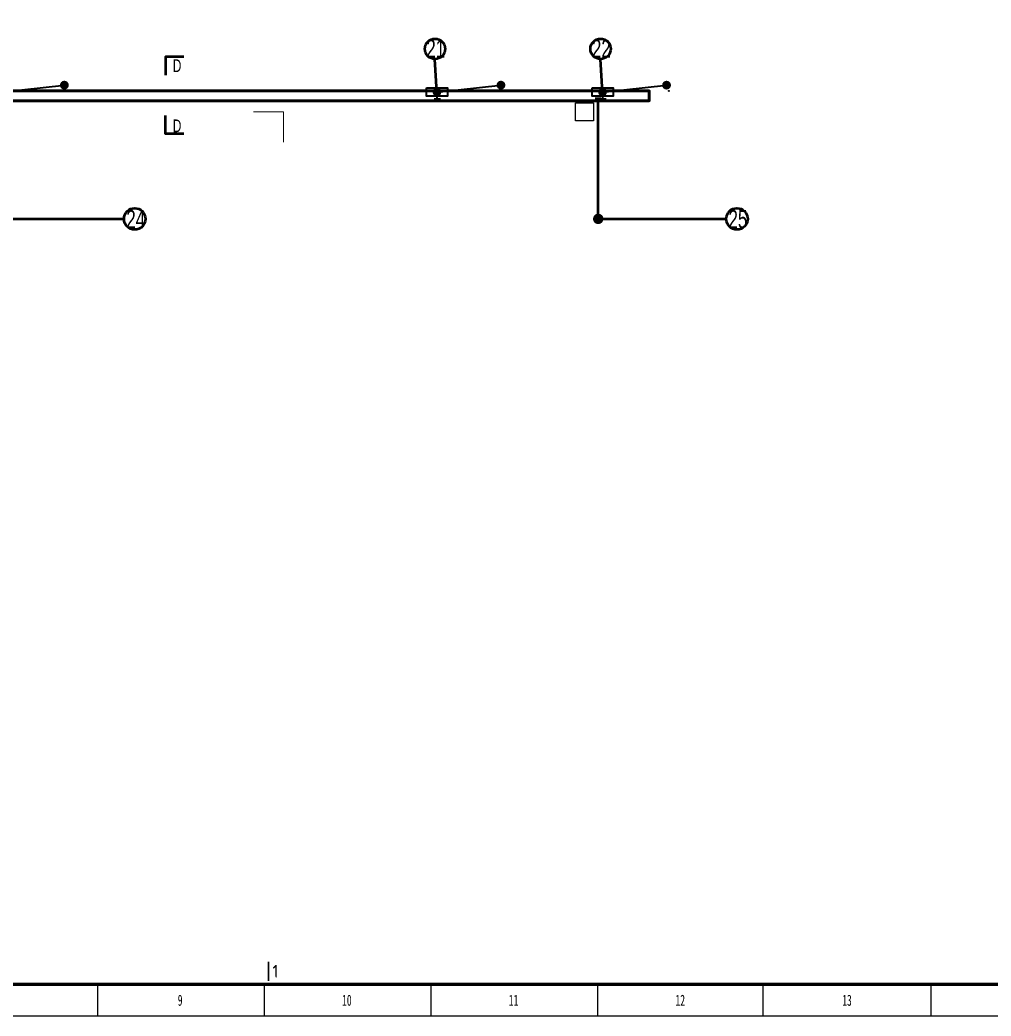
# Model space of a CAD drawing. Header units: millimetres. Extents: x -705761 to 1364679, y -410401 to 446404.
# Drawn here: x -523195 to -492554, y -138526 to -107108 of the extents above; entities that cross this region are included whole.
import ezdxf
from ezdxf.enums import TextEntityAlignment as Align

# ---------------------------------------------------------------- set-up
doc = ezdxf.new("R2010")
doc.units = ezdxf.units.MM
doc.layers.add('TK', color=7, linetype='Continuous')
doc.layers.add('模板-签名-公用', color=3, linetype='Continuous')
for name, color, linetype, lineweight in [('图框', 7, 'Continuous', 13), ('平台、护栏', 254, 'Continuous', 18), ('细实线', 3, 'Continuous', 30), ('自动化文字', 255, 'Continuous', 35)]:
    doc.layers.add(name, color=color, linetype=linetype, lineweight=lineweight)
doc.styles.add('Style-仿宋_GB2312', font='')
doc.styles.add('TSSD_REIN', font='Tssdeng.shx', dxfattribs={"width": 0.7, "bigfont": 'tssdchn.shx'})
doc.styles.add('宋体', font='', dxfattribs={"width": 0.7, "height": 2.5})
doc.styles.add('首钢设计院H4', font='BSDI_XW.shx', dxfattribs={"width": 0.7, "height": 0.004, "bigfont": 'BSDI_HZ.shx'})
doc.styles.add('首钢设计院H5', font='ROS.shx', dxfattribs={"width": 0.7, "height": 5, "bigfont": 'HzTXT.shx'})
doc.styles.get('Style-仿宋_GB2312').set_extended_font_data('仿宋_GB2312')
doc.styles.get('宋体').set_extended_font_data('SimSun')

# ---------------------------------------------------------------- blocks, each defined once
blk = doc.blocks.new('BSIET_通用图框_A1+0.5_1')
at = {"layer": '图框', "color": 7, "lineweight": 25}
for p, q in [((-840.5, 0), (-840.5, 10)), ((-787.9, 0), (-787.9, 10)), ((-735.3, 0), (-735.3, 10)), ((-682.7, 0), (-682.7, 10)), ((-630.5, 0), (-630.5, 10)), ((-577.5, 0), (-577.5, 10))]:
    blk.add_line(p, q, dxfattribs=at)
at = {"layer": '图框', "color": 7, "lineweight": 25, "flags": 128}
for points in [[(-1261, 594), (0, 594), (0, 0), (-1261, 0), (-1261, 594)], [(-10, 584), (-1236, 584), (-1236, 10), (-10, 10), (-10, 584)]]:
    blk.add_lwpolyline(points, close=True, dxfattribs=at)
at = {"layer": '图框', "const_width": 1}
blk.add_lwpolyline([(-1236, 584), (-10, 584), (-10, 10), (-1236, 10)], close=True, dxfattribs=at)
at = {"layer": 'TK', "lineweight": 25, "style": '宋体', "width": 0.7, "flags": 3}
for tag, p in [('LZHQ_N会签10_T6_H6', (-1248.11, 94.08)), ('LZHQ_N会签9_T6_H6', (-1248.24, 86.08)), ('LZHQ_N会签8_T6_H6', (-1248.24, 78.08)), ('LZHQ_N会签7_T6_H6', (-1248.36, 70.08)), ('LZHQ_N会签6_T6_H6', (-1248.25, 62.08)), ('LZHQ_N会签5_T6_H6', (-1248.25, 54.08)), ('LZHQ_N会签4_T6_H6', (-1248.25, 46.08)), ('LZHQ_N会签3_T6_H6', (-1248.25, 38.08)), ('LZHQ_N会签2_T6_H6', (-1248.25, 30.08)), ('LZHQ_N会签1_T6_H6', (-1248.25, 22.08))]:
    blk.add_attdef(tag, text='', height=2.5, dxfattribs=at).set_placement(p, align=Align.MIDDLE)
at = {"layer": '图框', "color": 7, "lineweight": 25, "style": 'Style-仿宋_GB2312', "width": 0.628572}
for s, p in [('9', (-814.5, 5)), ('10', (-761.9, 5)), ('11', (-709.3, 5)), ('12', (-656.7, 5)), ('13', (-604.1, 5))]:
    blk.add_text(s, height=3.5, dxfattribs=at).set_placement(p, align=Align.MIDDLE_CENTER)
at = {"layer": '模板-签名-公用', "lineweight": 25, "style": '宋体', "width": 0.7, "flags": 3}
blk.add_attdef('LZFRAME', (-45.91, 7.06), '', height=3, dxfattribs=at)
at = {"layer": '模板-签名-公用', "lineweight": 25, "style": '宋体', "width": 0.7}
blk.add_attdef('LZTQINS', text='', height=2, dxfattribs=at).set_placement((-10, 10), align=Align.MIDDLE)

msp = doc.modelspace()

# ---------------------------------------------------------------- hatches: boundary and pattern name
at = {"lineweight": 60}
h = msp.add_hatch(color=1, dxfattribs=at)
h.dxf.hatch_style = 1
h.paths.add_polyline_path([(-521932.64, -109164.93), (-521653.53, -109164.93, 1)])
h.paths.add_polyline_path([(-521653.53, -109164.93), (-521932.64, -109164.93, 1)])
h = msp.add_hatch(color=1, dxfattribs=at)
h.dxf.hatch_style = 1
h.paths.add_polyline_path([(-510176.68, -109381.55), (-509897.56, -109381.55, 1)])
h.paths.add_polyline_path([(-509897.56, -109381.55), (-510176.68, -109381.55, 1)])
h = msp.add_hatch(color=1, dxfattribs=at)
h.dxf.hatch_style = 1
h.paths.add_polyline_path([(-508157.49, -109164.93), (-507878.37, -109164.93, 1)])
h.paths.add_polyline_path([(-507878.37, -109164.93), (-508157.49, -109164.93, 1)])
h = msp.add_hatch(color=1, dxfattribs=at)
h.dxf.hatch_style = 1
h.paths.add_polyline_path([(-504951.68, -109381.55), (-504672.56, -109381.55, 1)])
h.paths.add_polyline_path([(-504672.56, -109381.55), (-504951.68, -109381.55, 1)])
h = msp.add_hatch(color=1, dxfattribs=at)
h.dxf.hatch_style = 1
h.paths.add_polyline_path([(-502932.49, -109164.93), (-502653.37, -109164.93, 1)])
h.paths.add_polyline_path([(-502653.37, -109164.93), (-502932.49, -109164.93, 1)])
at = {"layer": '自动化文字'}
h = msp.add_hatch(color=1, dxfattribs=at)
h.dxf.hatch_style = 1
h.paths.add_polyline_path([(-505115.02, -113383.29, 1), (-504782.94, -113383.29, 1)])
h = msp.add_hatch(color=1, dxfattribs=at)
h.dxf.hatch_style = 1
h.paths.add_polyline_path([(-505106.92, -113383.25, 1), (-504791.45, -113383.25, 1)])

# ---------------------------------------------------------------- linework, layer by layer
at = {"color": 1, "lineweight": 60}
for p, q in [((-509926.53, -109617.63), (-510126.05, -109617.63)), ((-504953.05, -109593.4), (-505040.36, -109593.4)), ((-504953.05, -109593.4), (-504865.74, -109593.4)), ((-504701.53, -109617.63), (-504901.05, -109617.63))]:
    msp.add_line(p, q, dxfattribs=at)
at = {"lineweight": 15}
for p, q in [((-515830.55, -110010.12), (-514880.55, -110010.12)), ((-514880.55, -110010.12), (-514880.55, -110960.12))]:
    msp.add_line(p, q, dxfattribs=at)
at = {"color": 2, "lineweight": 60}
msp.add_lwpolyline([(-552335.32, -109347.56), (-503338.21, -109347.56), (-503338.21, -109655.29), (-552643.05, -109655.29), (-552643.05, -109347.56)], dxfattribs=at)
at = {"layer": '图框', "lineweight": 40}
for p, q in [((-523812.27, -109381.55), (-521793.08, -109164.93)), ((-510037.12, -109381.55), (-508017.93, -109164.93)), ((-504812.12, -109381.55), (-502792.93, -109164.93)), ((-510037.12, -109381.55), (-510037.12, -109617.63)), ((-510037.12, -109617.63), (-509926.53, -109617.63)), ((-504812.12, -109381.55), (-504812.12, -109617.63)), ((-504812.12, -109617.63), (-504701.53, -109617.63))]:
    msp.add_line(p, q, dxfattribs=at)
at = {"layer": '图框', "lineweight": 35}
msp.add_line((-515348.08, -137411.6), (-515348.08, -136811.6), dxfattribs=at)
at = {"layer": '图框', "color": 1, "linetype": 'Continuous', "lineweight": 50, "flags": 128}
for points in [[(-518018.67, -108268.67), (-518598.15, -108268.67), (-518598.15, -108848.14)], [(-518018.67, -110699.94), (-518598.15, -110699.94), (-518598.15, -110120.47)]]:
    msp.add_lwpolyline(points, dxfattribs=at)
at = {"layer": '图框', "lineweight": 40}
for points in [[(-510370.2, -109250.12), (-509704.03, -109250.12), (-509704.03, -109512.97), (-510370.2, -109512.97)], [(-505145.2, -109250.12), (-504479.03, -109250.12), (-504479.03, -109512.97), (-505145.2, -109512.97)]]:
    msp.add_lwpolyline(points, close=True, dxfattribs=at)
at = {"layer": '平台、护栏', "lineweight": -3, "ltscale": 10}
for centre in [(-522670.4, -109345.12), (-521720.4, -109345.12), (-520295.55, -109345.12), (-519345.55, -109345.12), (-518395.55, -109345.12), (-517445.55, -109345.12), (-516495.55, -109345.12), (-515545.55, -109345.12), (-514595.55, -109345.12), (-513645.55, -109345.12), (-512695.55, -109345.12), (-511745.55, -109345.12), (-510795.55, -109345.12), (-509845.55, -109345.12), (-509845.24, -109345.12), (-508895.55, -109345.12), (-508895.24, -109345.12), (-507945.24, -109345.12), (-506995.55, -109345.12), (-506045.55, -109345.12), (-505095.55, -109345.12), (-504620.24, -109345.12), (-504145.55, -109345.12), (-503670.24, -109345.12), (-502720.24, -109345.12)]:
    msp.add_circle(centre, 15.2, dxfattribs=at)
at = {"layer": '细实线', "lineweight": -3, "ltscale": 10}
for p, q in [((-505665.55, -109725.12), (-505095.55, -109725.12)), ((-505665.55, -110295.12), (-505665.55, -109725.12)), ((-505095.55, -109725.12), (-505095.55, -110295.12)), ((-505095.55, -110295.12), (-505665.55, -110295.12))]:
    msp.add_line(p, q, dxfattribs=at)
at = {"layer": '细实线', "lineweight": 15, "ltscale": 10}
msp.add_lwpolyline([(-505665.55, -109725.12), (-505095.55, -109725.12), (-505095.55, -110295.12), (-505665.55, -110295.12)], close=True, dxfattribs=at)
at = {"layer": '自动化文字', "color": 201, "lineweight": 50}
for p, q in [((-510037.12, -109381.55), (-510099.31, -108343.91)), ((-504812.12, -109381.55), (-504874.31, -108343.91))]:
    msp.add_line(p, q, dxfattribs=at)
at = {"layer": '自动化文字', "lineweight": 53}
msp.add_line((-504953.05, -113382.62), (-504953.05, -109593.4), dxfattribs=at)
at = {"layer": '自动化文字', "color": 51, "lineweight": 53}
for p, q in [((-523953.05, -113382.62), (-519909.86, -113382.62)), ((-504953.05, -113382.62), (-500909.86, -113382.62))]:
    msp.add_line(p, q, dxfattribs=at)
at = {"layer": '自动化文字', "color": 201, "lineweight": 50}
for centre in [(-510099.31, -108022.88), (-504874.31, -108022.88)]:
    msp.add_circle(centre, 321.02, dxfattribs=at)
at = {"layer": '自动化文字', "color": 51, "lineweight": 53}
for centre in [(-519571.94, -113382.62), (-500571.94, -113382.62)]:
    msp.add_circle(centre, 337.92, dxfattribs=at)

# ---------------------------------------------------------------- block references
at = {"layer": '图框', "xscale": 100, "yscale": 100, "zscale": 100}
msp.add_blockref('BSIET_通用图框_A1+0.5_1', (-436689.82, -138526.46), dxfattribs=at)

# ---------------------------------------------------------------- texts
at = {"layer": '图框', "lineweight": 35, "style": 'TSSD_REIN'}
msp.add_text('1', height=400, dxfattribs=at).set_placement((-515228.08, -137111.6), align=Align.MIDDLE_LEFT)
at = {"layer": '图框', "color": 1, "linetype": 'Continuous', "lineweight": 50, "char_height": 400, "line_spacing_factor": 0.6, "style": '首钢设计院H4'}
for insert, attachment_point in [((-518372.32, -108351.05), 1), ((-518372.32, -110648.33), 7)]:
    msp.add_mtext('\\H1x;\\W0.7;D', dxfattribs=dict(at, insert=insert, attachment_point=attachment_point))
at = {"layer": '自动化文字', "color": 201, "lineweight": 50, "style": '首钢设计院H5', "width": 0.7}
for s, p in [('21', (-510372.72, -108299.77)), ('22', (-505147.72, -108299.77))]:
    msp.add_text(s, height=570, dxfattribs=at).set_placement(p)
at = {"layer": '自动化文字', "color": 51, "lineweight": 53, "style": '首钢设计院H5', "width": 0.7}
for s, p in [('24', (-519838.96, -113676.34)), ('25', (-500838.96, -113676.34))]:
    msp.add_text(s, height=570, dxfattribs=at).set_placement(p)

doc.saveas('drawing.dxf')
